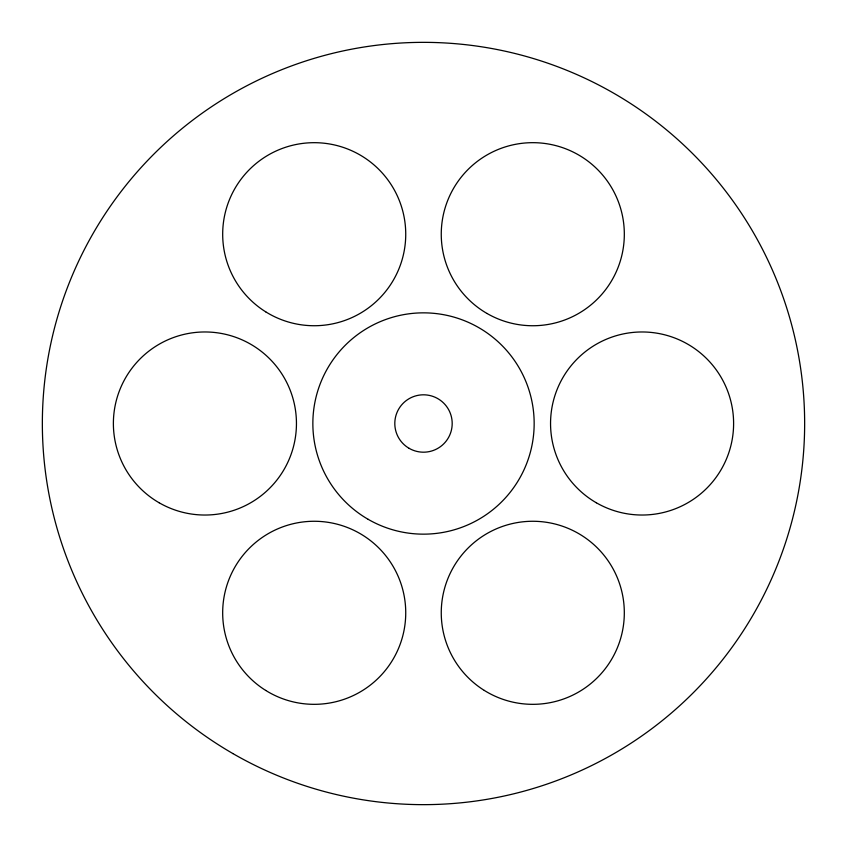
<?xml version="1.0" encoding="UTF-8"?>
<svg xmlns="http://www.w3.org/2000/svg" width="847" height="847" viewBox="0 0 847 847"><rect width="100%" height="100%" fill="white"/><g stroke="black" fill="none" stroke-linecap="round" stroke-linejoin="round"><path stroke-width="1.27" d="M368.17 519.327A110.661 110.661 0 0 0 534.161 423.5A110.661 110.661 0 0 0 368.17 327.673A110.661 110.661 0 0 0 368.17 519.327M232.925 753.586A381.15 381.15 0 0 0 804.65 423.5A381.15 381.15 0 0 0 232.925 93.414A381.15 381.15 0 0 0 232.925 753.586M596.32 502.769A91.529 91.529 0 0 0 733.608 423.5A91.529 91.529 0 0 0 596.32 344.231A91.529 91.529 0 0 0 596.32 502.769M484.283 690.421A91.529 91.529 0 0 0 624.26 615.991A91.529 91.529 0 0 0 489.82 531.98A91.529 91.529 0 0 0 484.283 690.421M409.154 448.349A28.692 28.692 0 0 0 452.192 423.5A28.692 28.692 0 0 0 409.154 398.651A28.692 28.692 0 0 0 409.154 448.349M265.704 690.421A91.529 91.529 0 0 0 405.681 615.991A91.529 91.529 0 0 0 271.241 531.98A91.529 91.529 0 0 0 265.704 690.421M159.151 502.769A91.529 91.529 0 0 0 296.45 423.5A91.529 91.529 0 0 0 159.151 344.231A91.529 91.529 0 0 0 159.151 502.769M265.704 311.823A91.529 91.529 0 0 0 405.681 237.393A91.529 91.529 0 0 0 271.241 153.392A91.529 91.529 0 0 0 265.704 311.823M487.025 313.475A91.529 91.529 0 0 0 624.324 234.206A91.529 91.529 0 0 0 487.025 154.937A91.529 91.529 0 0 0 487.025 313.475"/></g></svg>
